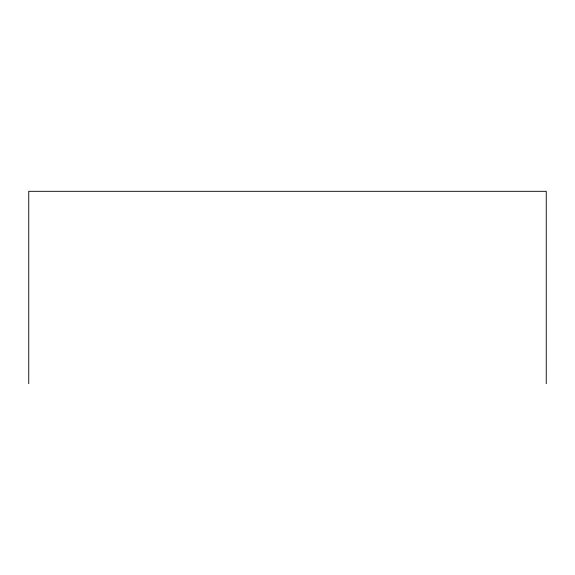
<?xml version="1.0" encoding="UTF-8"?>
<svg xmlns="http://www.w3.org/2000/svg" width="575" height="575" viewBox="0 0 575 575"><rect width="100%" height="100%" fill="white"/><g stroke="black" fill="none" stroke-linecap="round" stroke-linejoin="round"><path stroke-width="0.86" d="M546.25 383.69L546.25 191.31L28.75 191.31L28.75 383.69"/></g></svg>
